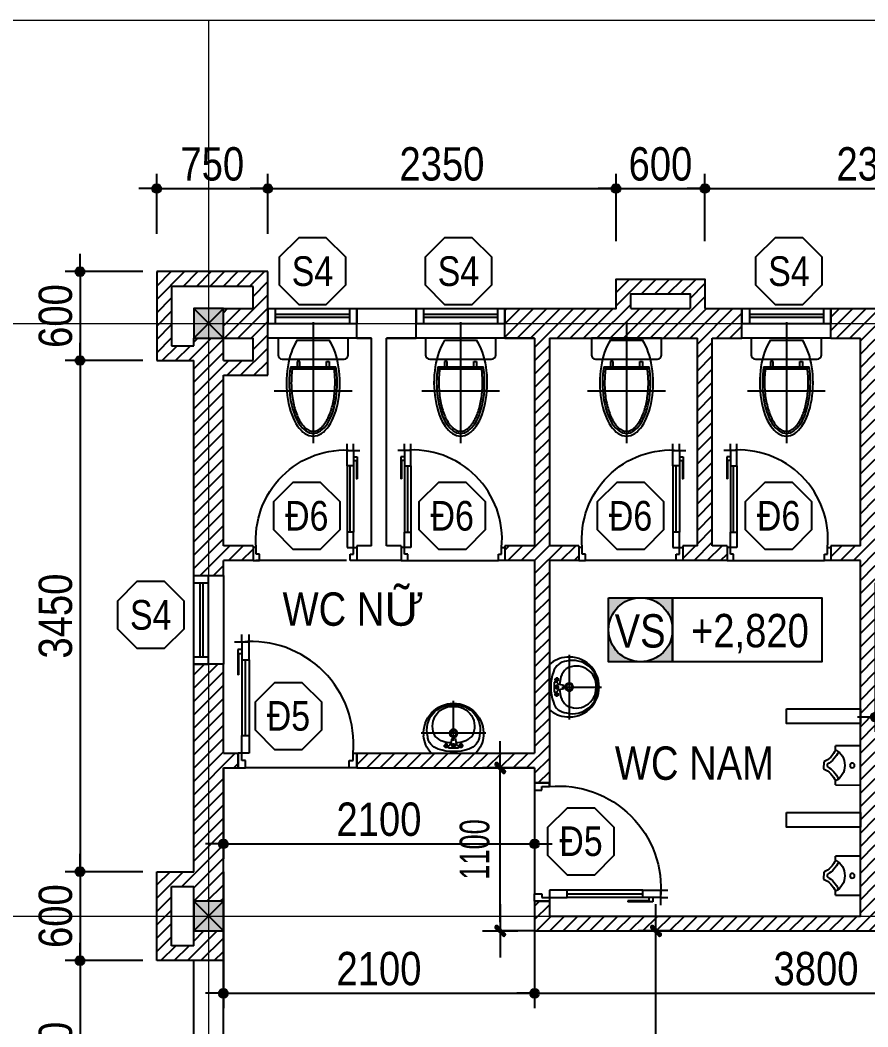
# Model space of a CAD drawing. Header units: millimetres. Extents: x 159 to 40204, y 182 to 23522.
# Drawn here: x 3615 to 9337, y 16727 to 23522 of the extents above; entities that cross this region are included whole.
import ezdxf
from ezdxf.enums import TextEntityAlignment as Align

# ---------------------------------------------------------------- set-up
doc = ezdxf.new("R2010")
doc.units = ezdxf.units.MM
doc.linetypes.add('ACAD_ISO10W100', pattern=[18, 12, -3, 0, -3])
for name, color, linetype in [('009', 251, 'Continuous'), ('DIM', 1, 'Continuous'), ('DOOR', 20, 'Continuous'), ('FURN2', 40, 'Continuous'), ('HACTH', 8, 'Continuous'), ('MEDIUM', 2, 'Continuous'), ('TAGS', 60, 'Continuous'), ('TEXT', 7, 'Continuous'), ('TUONG', 131, 'Continuous'), ('vat dung', 44, 'Continuous'), ('WALL', 4, 'Continuous')]:
    doc.layers.add(name, color=color, linetype=linetype)
for name, color, linetype, lineweight in [('16.VATDUNG', 153, 'Continuous', 9), ('NET-THAY', 2, 'Continuous', 13), ('TRUC', 24, 'Continuous', 0)]:
    doc.layers.add(name, color=color, linetype=linetype, lineweight=lineweight)
doc.styles.add('1', font='', dxfattribs={"height": 250})
doc.styles.add('HEL-CONDENSE', font='')
doc.styles.add('KICHTHUOC', font='', dxfattribs={"width": 0.8})
doc.styles.add('VNI-HELVE-CONDENSEN', font='')
doc.styles.get('1').set_extended_font_data('VNI-Helve-Condense')
doc.styles.get('HEL-CONDENSE').set_extended_font_data('VNI-Helve-Condense')
doc.styles.get('KICHTHUOC').set_extended_font_data('VNI-Helve-Condense')
doc.styles.get('VNI-HELVE-CONDENSEN').set_extended_font_data('VNI-Helve-Condense')
doc.dimstyles.new('1-100', dxfattribs={"dimtxt": 200, "dimasz": 60, "dimexe": 0, "dimexo": 0, "dimgap": 70, "dimtad": 1, "dimtoh": 1, "dimdec": 0, "dimzin": 9, "dimdsep": 46, "dimtxsty": 'KICHTHUOC', "dimblk": 'KTHUOC', "dimcen": 15, "dimdle": 150, "dimclrd": 256, "dimclre": 256, "dimclrt": 7, "dimadec": 0, "dimazin": 0, "dimtfac": 1, "dimtdec": 0, "dimtix": 1, "dimtmove": 2, "dimatfit": 3, "dimfxl": 1, "dimtolj": 1, "dimtzin": 1, "dimarcsym": 0})
doc.dimstyles.new('D100', dxfattribs={"dimtxt": 225, "dimasz": 1.2, "dimexe": 100, "dimexo": 0, "dimgap": 50, "dimtad": 1, "dimdec": 0, "dimzin": 13, "dimdsep": 46, "dimtxsty": 'HEL-CONDENSE', "dimblk": 'D50', "dimcen": 0, "dimclrd": 1, "dimclre": 1, "dimclrt": 7, "dimadec": 0, "dimazin": 0, "dimtfac": 1, "dimtdec": 0, "dimtmove": 0, "dimatfit": 3, "dimldrblk": 'D50', "dimfxl": 1, "dimtolj": 1, "dimtzin": 13, "dimarcsym": 0})

# ---------------------------------------------------------------- blocks, each defined once
blk = doc.blocks.new('A$C24795F3F')
at = {"layer": 'DOOR'}
for p, q in [((25, 850), (25, 900)), ((75, 850), (75, 900)), ((25, 850), (-25, 850)), ((75, 850), (25, 850)), ((25, 850), (25, 730)), ((75, 730), (75, 850)), ((25, 799.1), (-3.3, 799.1)), ((-3.3, 799.1), (-3.3, 629.5)), ((25, 770.9), (2.4, 770.9)), ((2.4, 770.9), (2.4, 629.5)), ((25, 799.1), (25, 770.9)), ((25, 752.9), (25, 220)), ((25, 730), (75, 730)), ((75, 730), (75, 220)), ((2.4, 629.5), (-3.3, 629.5)), ((25, 220), (75, 220)), ((25, 100), (25, 220)), ((75, 220), (75, 100)), ((25, 100), (0, 100)), ((0, 100), (0, 0)), ((75, 100), (25, 100)), ((25, 50), (25, 100)), ((775, 50), (775, 100)), ((775, 100), (800, 100)), ((800, 100), (800, 0)), ((0, 0), (50, 0)), ((50, 50), (25, 50)), ((50, 0), (50, 50)), ((750, 0), (750, 50)), ((750, 50), (775, 50)), ((800, 0), (750, 0))]:
    blk.add_line(p, q, dxfattribs=at)
at = {"layer": 'DOOR', "color": 8}
blk.add_line((50, 220), (50, 730), dxfattribs=at)
blk.add_arc((88.6, 163.6), 689.3, 354.70533, 95.29467, dxfattribs=at)
blk = doc.blocks.new('xibet')
at = {"layer": 'vat dung'}
for p, q in [((0, 107.8), (0, -707.8)), ((236.7, 0), (-236.7, 0)), ((-236.7, 0), (-236.7, -112)), ((236.7, -112), (236.7, 0)), ((-108, -12.1), (108, -12.1)), ((-208.7, -140), (208.7, -140)), ((-153.7, -192.1), (153.7, -192.1)), ((-141.3, -206.5), (-153.7, -192.1)), ((-90, -156.1), (-108, -156.1)), ((-108, -156.1), (-108, -192.1)), ((-90, -192.1), (-90, -156.1)), ((90, -192.1), (90, -156.1)), ((90, -156.1), (108, -156.1)), ((108, -156.1), (108, -192.1)), ((141.3, -206.5), (153.7, -192.1)), ((-141.3, -206.5), (141.3, -206.5)), ((262.5, -357.8), (-262.5, -357.8))]:
    blk.add_line(p, q, dxfattribs=at)
for centre, start, end in [((-208.7, -112), 180, 270), ((208.7, -112), 270, 0)]:
    blk.add_arc(centre, 28, start, end, dxfattribs=at)
for major_axis, ratio, start_param, end_param in [((0, -360), 0.5, 3.785094, 8.781277), ((0, -342), 0.473683, 4.391089, 8.175258)]:
    blk.add_ellipse((0, -300.1), major_axis=major_axis, ratio=ratio, start_param=start_param, end_param=end_param, dxfattribs=at)
blk.add_open_spline([(-141.3, -206.5), (-142, -211.4), (-142.6, -216.4), (-145.2, -239.3), (-146.6, -257.6), (-147.8, -294.4), (-147.7, -313), (-146.1, -349.7), (-144.6, -367.9), (-140.1, -403.5), (-137.2, -420.9), (-130, -454.4), (-125.8, -470.5), (-116.2, -500.9), (-110.8, -515.2), (-100.2, -539.1), (-95.1, -549.1), (-84.4, -567.4), (-78.8, -575.7), (-67.3, -590.6), (-61.3, -597.1), (-50.7, -607), (-46, -610.7), (-36.7, -617), (-32, -619.6), (-22.7, -623.7), (-18.1, -625.2), (-8.9, -627.2), (-4.3, -627.7), (4.8, -627.7), (9.3, -627.2), (18.5, -625.1), (23.1, -623.6), (32.4, -619.4), (37.1, -616.8), (46.5, -610.4), (51.1, -606.6), (60.4, -597.9), (65, -593), (74, -582.1), (78.4, -576.1), (87, -563.1), (91.1, -556), (99.1, -541), (102.9, -533), (111.7, -512.7), (116.4, -500), (125, -473.1), (128.8, -458.9), (135.5, -429.5), (138.3, -414.3), (142.9, -383.1), (144.6, -367.1), (146.9, -334.7), (147.6, -318.4), (147.6, -285.6), (147.1, -269.2), (145, -237.3), (143.4, -221.7), (141.3, -206.5)], degree=3, knots=[4.429174, 4.429174, 4.429174, 4.429174, 4.475363, 4.475363, 4.640536, 4.640536, 4.80571, 4.80571, 4.970884, 4.970884, 5.136057, 5.136057, 5.301231, 5.301231, 5.466404, 5.466404, 5.600725, 5.600725, 5.735045, 5.735045, 5.869365, 5.869365, 5.973209, 5.973209, 6.077053, 6.077053, 6.180898, 6.180898, 6.284742, 6.284742, 6.388586, 6.388586, 6.49243, 6.49243, 6.596275, 6.596275, 6.700119, 6.700119, 6.803963, 6.803963, 6.907807, 6.907807, 7.011652, 7.011652, 7.115496, 7.115496, 7.262062, 7.262062, 7.408627, 7.408627, 7.555193, 7.555193, 7.701759, 7.701759, 7.848324, 7.848324, 7.99489, 7.99489, 8.137175, 8.137175, 8.137175, 8.137175], dxfattribs=at)
blk = doc.blocks.new('A$C20DD2EF5')
at = {"layer": 'vat dung'}
for p, q in [((211.6, 265.4), (-166.4, 265.4)), ((-61.4, 202.4), (-19.4, 202.4)), ((-40.4, 223.4), (-40.4, 181.4)), ((-19.4, 202.4), (-19.4, 223.4)), ((-19.4, 223.4), (64.6, 223.4)), ((1.6, 202.4), (43.6, 202.4)), ((10, 139.4), (1.6, 181.4)), ((22.6, 223.4), (22.6, 181.4)), ((43.6, 181.4), (35.2, 139.4)), ((64.6, 223.4), (64.6, 202.4)), ((106.5, 202.4), (64.6, 202.4)), ((85.6, 223.4), (85.6, 181.4)), ((-250.4, 97.4), (295.6, 97.4)), ((35.2, 139.4), (10, 139.4)), ((22.6, 160.4), (22.6, -175.6))]:
    blk.add_line(p, q, dxfattribs=at)
at = {"layer": 'vat dung', "extrusion": (0, 0, -1)}
for centre, major_axis, start_param, end_param in [((7.9, 103.7), (0.1, 237.8), -1.50917, -0.823122), ((22.6, -144.1), (0, 396.9), -0.329879, 0.329746), ((37.3, 103.7), (-0.1, 237.8), 0.823103, 1.509151), ((-67.7, 108.7), (0, 128.6), -1.484237, -0.303174), ((22.6, -182.7), (-255.7, 255.7), 0.543834, 0.728979), ((-40.4, 202.4), (8.91, 8.91), 0.785398, 7.068583), ((-26, 174.9), (20, 20), -0.552303, 0.552303), ((22.6, 202.4), (-8.91, 8.91), 2.356194490192184, 8.639379797371769), ((22.6, -182.7), (255.7, 255.7), -0.728979, -0.543834), ((74.1, 171.8), (-22.7, 22.7), 5.801665, 6.764705), ((85.6, 202.4), (8.91, 8.91), 0.785398, 7.068583), ((118.6, 113.4), (0.2, 122.4), 0.266585, 1.518076), ((21.2, 97), (0, 251.5), 3.136126, 4.797769), ((8.4, 68.2), (0, 210.6), 3.074642, 4.960285), ((13, 38.2), (0, 167.6), 3.055003, 5.246977), ((0, 0), (127.4, 127.4), 4.682819, 5.134941), ((22.6, 97.4), (23.8, 23.8), 0.785398, 7.068583), ((22.6, 97.4), (-17.8, 17.8), 2.356194490192299, 8.639379797371884), ((36.7, 68.2), (0, 210.6), 1.323748, 3.208662), ((23.9, 97), (0, 251.5), 1.485485, 3.147128), ((32.7, 38.2), (0, 167), 1.033776, 3.172765), ((45.1, 0), (127.4, 127.4), -0.422552, 0.02957)]:
    blk.add_ellipse(centre, major_axis=major_axis, ratio=1, start_param=start_param, end_param=end_param, dxfattribs=at)
blk = doc.blocks.new('FSD')
at = {"layer": 'vat dung'}
for p, q in [((2608519.3, -978698.5), (2608729.3, -978698.5)), ((2608519.3, -978698.5), (2608519.3, -978731.9)), ((2608729.3, -978698.5), (2608729.3, -979028.5)), ((2608419.3, -978892.9), (2608419.3, -978834.1)), ((2608449.3, -978874.1), (2608449.3, -978852.8)), ((2608519.3, -978995), (2608519.3, -979028.5)), ((2608729.3, -979028.5), (2608519.3, -979028.5))]:
    blk.add_line(p, q, dxfattribs=at)
blk.add_circle((2608660, -978863.5), 20, dxfattribs=at)
for centre, radius, start, end in [((2608345.4, -978661.7), 187.5, 293.20118, 337.99756), ((2608345.4, -978661.7), 217.5, 298.52455, 336.27693), ((2608448.1, -978863.5), 149.6, 298.45297, 61.54703), ((2608345.4, -979065.2), 187.5, 22.00244, 66.79882), ((2608345.4, -979065.2), 217.5, 23.72307, 61.47545)]:
    blk.add_arc(centre, radius, start, end, dxfattribs=at)
blk = doc.blocks.new('A$C11573478')
at = {"layer": 'DOOR'}
for p, q in [((-716.3, 109.8), (-716.3, 209.8)), ((-716.3, 209.8), (-116.3, 209.8)), ((-666.3, 109.8), (-666.3, 209.8)), ((-166.3, 109.8), (-166.3, 209.8)), ((-116.3, 109.8), (-116.3, 209.8)), ((-716.3, 109.8), (-116.3, 109.8))]:
    blk.add_line(p, q, dxfattribs=at)
at = {"layer": 'DOOR', "color": 251}
for p, q in [((-166.3, 169.8), (-666.3, 169.8)), ((-166.3, 149.8), (-666.3, 149.8))]:
    blk.add_line(p, q, dxfattribs=at)
blk = doc.blocks.new('A$C4EB403F5')
at = {"layer": 'TAGS', "linetype": 'Continuous', "ltscale": 20}
h = blk.add_hatch(color=256, dxfattribs=at)
h.paths.add_polyline_path([(480, 480), (240, 480, -0.414214), (480, 240)])
h.paths.add_polyline_path([(480, 240, -0.414214), (240, 0), (480, 0)])
h.paths.add_polyline_path([(0, 240), (0, 0), (240, 0, -0.414214)])
h.paths.add_polyline_path([(240, 480), (0, 480), (0, 240, -0.414214)])
at = {"layer": 'TAGS'}
for points in [[(0, 480), (480, 480), (480, 0), (0, 0)], [(480, 480), (1600, 480), (1600, 0), (480, 0)]]:
    blk.add_lwpolyline(points, close=True, dxfattribs=at)
at = {"layer": 'TAGS', "linetype": 'Continuous', "ltscale": 20}
blk.add_circle((240, 240), 240, dxfattribs=at)
at = {"layer": 'TAGS', "style": 'VNI-HELVE-CONDENSEN'}
blk.add_attdef('SN', text='', height=250, dxfattribs=at).set_placement((236.6, 231.5), align=Align.MIDDLE)
blk.add_attdef('±0.000', text='', height=250, dxfattribs=at).set_placement((1060, 233.5), align=Align.MIDDLE_CENTER)
blk = doc.blocks.new('A$C225A2996')
at = {"layer": 'WALL'}
blk.add_hatch(color=4, dxfattribs=at).paths.add_polyline_path([(531.4, 81.6), (731.4, 81.6), (731.4, 281.6), (531.4, 281.6)])
at = {"layer": 'WALL', "color": 4}
for p, q in [((531.4, 281.6), (731.4, 81.6)), ((531.4, 81.6), (731.4, 281.6))]:
    blk.add_line(p, q, dxfattribs=at)
blk.add_lwpolyline([(531.4, 81.6), (731.4, 81.6), (731.4, 281.6), (531.4, 281.6)], close=True, dxfattribs=at)
blk = doc.blocks.new('KH-CUADI')
at = {"layer": 'TAGS'}
blk.add_lwpolyline([(-124.3, 300), (-300, 124.3), (-300, -124.3), (-124.3, -300), (124.3, -300), (300, -124.3), (300, 124.3), (124.3, 300)], close=True, dxfattribs=at)
at = {"layer": 'TAGS', "style": 'VNI-HELVE-CONDENSEN'}
blk.add_attdef('D', text='', height=300, dxfattribs=at).set_placement((0, 0), align=Align.MIDDLE)
blk = doc.blocks.new('D50')
at = {"layer": 'DIM'}
blk.add_hatch(color=256, dxfattribs=at).paths.add_polyline_path([(25, 0, 1), (-25, 0, 1)])
blk.add_line((25, 0), (100, 0), dxfattribs=at)
blk.add_circle((0, 0), 25, dxfattribs=at)
blk = doc.blocks.new('*D356')
at = {"layer": 'DEFPOINTS', "color": 0, "transparency": 16777216}
for p in [(5287.4, 22385), (4537.4, 22079.6), (5287.4, 22079.6)]:
    blk.add_point(p, dxfattribs=at)
at = {"layer": 'DIM', "color": 1, "lineweight": -2, "transparency": 16777216}
for p, q in [((4537.4, 22079.6), (4537.4, 22485)), ((5287.4, 22079.6), (5287.4, 22485)), ((4538.6, 22385), (5286.2, 22385))]:
    blk.add_line(p, q, dxfattribs=at)
at = {"layer": 'DIM', "color": 1, "lineweight": -2, "transparency": 16777216, "xscale": 1.199999999999999, "yscale": 1.199999999999999, "zscale": 1.199999999999999, "rotation": 180}
blk.add_blockref('D50', (4537.4, 22385), dxfattribs=at)
at = {"layer": 'DIM', "color": 1, "lineweight": -2, "transparency": 16777216, "xscale": 1.199999999999999, "yscale": 1.199999999999999, "zscale": 1.199999999999999}
blk.add_blockref('D50', (5287.4, 22385), dxfattribs=at)
at = {"layer": 'DIM', "color": 7, "transparency": 16777216, "insert": (4912.4, 22549.9), "char_height": 225, "attachment_point": 5, "style": 'HEL-CONDENSE'}
blk.add_mtext('\\A1;750', dxfattribs=at)
blk = doc.blocks.new('*D357')
at = {"layer": 'DEFPOINTS', "color": 0, "transparency": 16777216}
for p in [(7637.4, 22385), (5287.4, 22079.6), (7637.4, 22029.6)]:
    blk.add_point(p, dxfattribs=at)
at = {"layer": 'DIM', "color": 1, "lineweight": -2, "transparency": 16777216}
for p, q in [((5287.4, 22079.6), (5287.4, 22485)), ((7637.4, 22029.6), (7637.4, 22485)), ((5288.6, 22385), (7636.2, 22385))]:
    blk.add_line(p, q, dxfattribs=at)
at = {"layer": 'DIM', "color": 1, "lineweight": -2, "transparency": 16777216, "xscale": 1.199999999999999, "yscale": 1.199999999999999, "zscale": 1.199999999999999, "rotation": 180}
blk.add_blockref('D50', (5287.4, 22385), dxfattribs=at)
at = {"layer": 'DIM', "color": 1, "lineweight": -2, "transparency": 16777216, "xscale": 1.199999999999999, "yscale": 1.199999999999999, "zscale": 1.199999999999999}
blk.add_blockref('D50', (7637.4, 22385), dxfattribs=at)
at = {"layer": 'DIM', "color": 7, "transparency": 16777216, "insert": (6462.4, 22549.9), "char_height": 225, "attachment_point": 5, "style": 'HEL-CONDENSE'}
blk.add_mtext('\\A1;2350', dxfattribs=at)
blk = doc.blocks.new('*D358')
at = {"layer": 'DEFPOINTS', "color": 0, "transparency": 16777216}
for p in [(8237.4, 22385), (7637.4, 22029.6), (8237.4, 22029.6)]:
    blk.add_point(p, dxfattribs=at)
at = {"layer": 'DIM', "color": 1, "lineweight": -2, "transparency": 16777216}
for p, q in [((7637.4, 22029.6), (7637.4, 22485)), ((8237.4, 22029.6), (8237.4, 22485)), ((7638.6, 22385), (8236.2, 22385))]:
    blk.add_line(p, q, dxfattribs=at)
at = {"layer": 'DIM', "color": 1, "lineweight": -2, "transparency": 16777216, "xscale": 1.199999999999999, "yscale": 1.199999999999999, "zscale": 1.199999999999999, "rotation": 180}
blk.add_blockref('D50', (7637.4, 22385), dxfattribs=at)
at = {"layer": 'DIM', "color": 1, "lineweight": -2, "transparency": 16777216, "xscale": 1.199999999999999, "yscale": 1.199999999999999, "zscale": 1.199999999999999}
blk.add_blockref('D50', (8237.4, 22385), dxfattribs=at)
at = {"layer": 'DIM', "color": 7, "transparency": 16777216, "insert": (7937.4, 22549.9), "char_height": 225, "attachment_point": 5, "style": 'HEL-CONDENSE'}
blk.add_mtext('\\A1;600', dxfattribs=at)
blk = doc.blocks.new('*D359')
at = {"layer": 'DEFPOINTS', "color": 0, "transparency": 16777216}
for p in [(10587.4, 22385), (8237.4, 22029.6), (10587.4, 22029.6)]:
    blk.add_point(p, dxfattribs=at)
at = {"layer": 'DIM', "color": 1, "lineweight": -2, "transparency": 16777216}
for p, q in [((8237.4, 22029.6), (8237.4, 22485)), ((10587.4, 22029.6), (10587.4, 22485)), ((8238.6, 22385), (10586.2, 22385))]:
    blk.add_line(p, q, dxfattribs=at)
at = {"layer": 'DIM', "color": 1, "lineweight": -2, "transparency": 16777216, "xscale": 1.199999999999999, "yscale": 1.199999999999999, "zscale": 1.199999999999999, "rotation": 180}
blk.add_blockref('D50', (8237.4, 22385), dxfattribs=at)
at = {"layer": 'DIM', "color": 1, "lineweight": -2, "transparency": 16777216, "xscale": 1.199999999999999, "yscale": 1.199999999999999, "zscale": 1.199999999999999}
blk.add_blockref('D50', (10587.4, 22385), dxfattribs=at)
at = {"layer": 'DIM', "color": 7, "transparency": 16777216, "insert": (9412.4, 22549.9), "char_height": 225, "attachment_point": 5, "style": 'HEL-CONDENSE'}
blk.add_mtext('\\A1;2350', dxfattribs=at)
blk = doc.blocks.new('*D286')
at = {"layer": 'DEFPOINTS', "color": 0, "linetype": 'Continuous', "transparency": 16777216}
for p in [(4987.4, 17374.4), (7087.4, 17374.4), (7087.4, 16953.8)]:
    blk.add_point(p, dxfattribs=at)
at = {"layer": 'DIM', "color": 1, "linetype": 'Continuous', "lineweight": -2, "transparency": 16777216}
for p, q in [((4987.4, 17374.4), (4987.4, 16853.8)), ((7087.4, 17374.4), (7087.4, 16853.8)), ((4988.6, 16953.8), (7086.2, 16953.8))]:
    blk.add_line(p, q, dxfattribs=at)
at = {"layer": 'DIM', "color": 1, "linetype": 'Continuous', "lineweight": -2, "transparency": 16777216, "xscale": 1.199999999999999, "yscale": 1.199999999999999, "zscale": 1.199999999999999, "rotation": 180}
blk.add_blockref('D50', (4987.4, 16953.8), dxfattribs=at)
at = {"layer": 'DIM', "color": 1, "linetype": 'Continuous', "lineweight": -2, "transparency": 16777216, "xscale": 1.199999999999999, "yscale": 1.199999999999999, "zscale": 1.199999999999999}
blk.add_blockref('D50', (7087.4, 16953.8), dxfattribs=at)
at = {"layer": 'DIM', "color": 7, "linetype": 'Continuous', "transparency": 16777216, "insert": (6037.4, 17118.7), "char_height": 225, "attachment_point": 5, "style": 'HEL-CONDENSE'}
blk.add_mtext('\\A1;2100', dxfattribs=at)
blk = doc.blocks.new('*D287')
at = {"layer": 'DEFPOINTS', "color": 0, "linetype": 'Continuous', "transparency": 16777216}
for p in [(7087.4, 17374.4), (10887.4, 17374.4), (10887.4, 16953.8)]:
    blk.add_point(p, dxfattribs=at)
at = {"layer": 'DIM', "color": 1, "linetype": 'Continuous', "lineweight": -2, "transparency": 16777216}
for p, q in [((7087.4, 17374.4), (7087.4, 16853.8)), ((10887.4, 17374.4), (10887.4, 16853.8)), ((7088.6, 16953.8), (10886.2, 16953.8))]:
    blk.add_line(p, q, dxfattribs=at)
at = {"layer": 'DIM', "color": 1, "linetype": 'Continuous', "lineweight": -2, "transparency": 16777216, "xscale": 1.199999999999999, "yscale": 1.199999999999999, "zscale": 1.199999999999999, "rotation": 180}
blk.add_blockref('D50', (7087.4, 16953.8), dxfattribs=at)
at = {"layer": 'DIM', "color": 1, "linetype": 'Continuous', "lineweight": -2, "transparency": 16777216, "xscale": 1.199999999999999, "yscale": 1.199999999999999, "zscale": 1.199999999999999}
blk.add_blockref('D50', (10887.4, 16953.8), dxfattribs=at)
at = {"layer": 'DIM', "color": 7, "linetype": 'Continuous', "transparency": 16777216, "insert": (8987.4, 17118.7), "char_height": 225, "attachment_point": 5, "style": 'HEL-CONDENSE'}
blk.add_mtext('\\A1;3800', dxfattribs=at)
blk = doc.blocks.new('*D305')
at = {"layer": 'DEFPOINTS', "color": 0, "transparency": 16777216}
for p in [(4443.2, 21824.4), (4019.7, 21224.4), (4443.2, 21224.4)]:
    blk.add_point(p, dxfattribs=at)
at = {"layer": 'DIM', "color": 1, "lineweight": -2, "transparency": 16777216}
for p, q in [((4443.2, 21824.4), (3919.7, 21824.4)), ((4019.7, 21823.2), (4019.7, 21225.6)), ((4443.2, 21224.4), (3919.7, 21224.4))]:
    blk.add_line(p, q, dxfattribs=at)
at = {"layer": 'DIM', "color": 1, "lineweight": -2, "transparency": 16777216, "xscale": 1.199999999999999, "yscale": 1.199999999999999, "zscale": 1.199999999999999}
for p, rotation in [((4019.7, 21824.4), 90), ((4019.7, 21224.4), 270)]:
    blk.add_blockref('D50', p, dxfattribs=dict(at, rotation=rotation))
at = {"layer": 'DIM', "color": 7, "transparency": 16777216, "insert": (3854.8, 21524.4), "char_height": 225, "attachment_point": 5, "rotation": 90, "style": 'HEL-CONDENSE'}
blk.add_mtext('\\A1;600', dxfattribs=at)
blk = doc.blocks.new('*D306')
at = {"layer": 'DEFPOINTS', "color": 0, "transparency": 16777216}
for p in [(4443.2, 21224.4), (4019.7, 17774.4), (4443.2, 17774.4)]:
    blk.add_point(p, dxfattribs=at)
at = {"layer": 'DIM', "color": 1, "lineweight": -2, "transparency": 16777216}
for p, q in [((4443.2, 21224.4), (3919.7, 21224.4)), ((4019.7, 21223.2), (4019.7, 17775.6)), ((4443.2, 17774.4), (3919.7, 17774.4))]:
    blk.add_line(p, q, dxfattribs=at)
at = {"layer": 'DIM', "color": 1, "lineweight": -2, "transparency": 16777216, "xscale": 1.199999999999999, "yscale": 1.199999999999999, "zscale": 1.199999999999999}
for p, rotation in [((4019.7, 21224.4), 90), ((4019.7, 17774.4), 270)]:
    blk.add_blockref('D50', p, dxfattribs=dict(at, rotation=rotation))
at = {"layer": 'DIM', "color": 7, "transparency": 16777216, "insert": (3854.8, 19499.4), "char_height": 225, "attachment_point": 5, "rotation": 90, "style": 'HEL-CONDENSE'}
blk.add_mtext('\\A1;3450', dxfattribs=at)
blk = doc.blocks.new('*D307')
at = {"layer": 'DEFPOINTS', "color": 0, "transparency": 16777216}
for p in [(4443.2, 17774.4), (4019.7, 17174.4), (4443.2, 17174.4)]:
    blk.add_point(p, dxfattribs=at)
at = {"layer": 'DIM', "color": 1, "lineweight": -2, "transparency": 16777216}
for p, q in [((4443.2, 17774.4), (3919.7, 17774.4)), ((4019.7, 17773.2), (4019.7, 17175.6)), ((4443.2, 17174.4), (3919.7, 17174.4))]:
    blk.add_line(p, q, dxfattribs=at)
at = {"layer": 'DIM', "color": 1, "lineweight": -2, "transparency": 16777216, "xscale": 1.199999999999999, "yscale": 1.199999999999999, "zscale": 1.199999999999999}
for p, rotation in [((4019.7, 17774.4), 90), ((4019.7, 17174.4), 270)]:
    blk.add_blockref('D50', p, dxfattribs=dict(at, rotation=rotation))
at = {"layer": 'DIM', "color": 7, "transparency": 16777216, "insert": (3854.8, 17474.4), "char_height": 225, "attachment_point": 5, "rotation": 90, "style": 'HEL-CONDENSE'}
blk.add_mtext('\\A1;600', dxfattribs=at)
blk = doc.blocks.new('*D308')
at = {"layer": 'DEFPOINTS', "color": 0, "transparency": 16777216}
for p in [(4443.2, 17174.4), (4019.7, 15774.4), (4452.4, 15774.4)]:
    blk.add_point(p, dxfattribs=at)
at = {"layer": 'DIM', "color": 1, "lineweight": -2, "transparency": 16777216}
for p, q in [((4443.2, 17174.4), (3919.7, 17174.4)), ((4019.7, 17173.2), (4019.7, 15775.6)), ((4452.4, 15774.4), (3919.7, 15774.4))]:
    blk.add_line(p, q, dxfattribs=at)
at = {"layer": 'DIM', "color": 1, "lineweight": -2, "transparency": 16777216, "xscale": 1.199999999999999, "yscale": 1.199999999999999, "zscale": 1.199999999999999}
for p, rotation in [((4019.7, 17174.4), 90), ((4019.7, 15774.4), 270)]:
    blk.add_blockref('D50', p, dxfattribs=dict(at, rotation=rotation))
at = {"layer": 'DIM', "color": 7, "transparency": 16777216, "insert": (3854.8, 16474.4), "char_height": 225, "attachment_point": 5, "rotation": 90, "style": 'HEL-CONDENSE'}
blk.add_mtext('\\A1;1400', dxfattribs=at)
blk = doc.blocks.new('*D341')
at = {"layer": 'DEFPOINTS', "color": 0, "transparency": 16777216}
for p in [(4987.4, 18474.4), (7087.4, 18474.4), (7087.4, 17962.1)]:
    blk.add_point(p, dxfattribs=at)
at = {"layer": 'DIM', "color": 1, "lineweight": -2, "transparency": 16777216}
for p, q in [((4987.4, 18474.4), (4987.4, 17862.1)), ((7087.4, 18474.4), (7087.4, 17862.1)), ((4988.6, 17962.1), (7086.2, 17962.1))]:
    blk.add_line(p, q, dxfattribs=at)
at = {"layer": 'DIM', "color": 1, "lineweight": -2, "transparency": 16777216, "xscale": 1.199999999999999, "yscale": 1.199999999999999, "zscale": 1.199999999999999, "rotation": 180}
blk.add_blockref('D50', (4987.4, 17962.1), dxfattribs=at)
at = {"layer": 'DIM', "color": 1, "lineweight": -2, "transparency": 16777216, "xscale": 1.199999999999999, "yscale": 1.199999999999999, "zscale": 1.199999999999999}
blk.add_blockref('D50', (7087.4, 17962.1), dxfattribs=at)
at = {"layer": 'DIM', "color": 7, "transparency": 16777216, "insert": (6037.4, 18127), "char_height": 225, "attachment_point": 5, "style": 'HEL-CONDENSE'}
blk.add_mtext('\\A1;2100', dxfattribs=at)
blk = doc.blocks.new('KTHUOC')
at = {"ltscale": 50}
h = blk.add_hatch(color=256, dxfattribs=at)
edge = h.paths.add_edge_path()
edge.add_line((0.28, 0.53), (-0.53, -0.28))
edge.add_arc((-0.41, -0.41), 0.175, 135, 225)
edge.add_arc((-0.41, -0.41), 0.175, 225, 315)
edge.add_line((-0.28, -0.53), (0.53, 0.28))
edge.add_arc((0.41, 0.41), 0.175, 315, 405)
edge.add_arc((0.41, 0.41), 0.175, 45, 135)
for p, q in [((0, -2), (0, 2)), ((-3, 0), (3, 0))]:
    blk.add_line(p, q)
blk.add_lwpolyline([(0.28, 0.53), (-0.53, -0.28, 0.414214), (-0.53, -0.53), (-0.53, -0.53, 0.414214), (-0.28, -0.53), (0.53, 0.28, 0.414214), (0.53, 0.53), (0.53, 0.53, 0.414214)], format="xyb", close=True)
blk = doc.blocks.new('*D350')
at = {"layer": '009', "lineweight": -2, "transparency": 16777216}
for p, q in [((7816.5, 17374.4), (7907, 17374.4)), ((7907, 15634.4), (7907, 17314.4)), ((7816.5, 15574.4), (7907, 15574.4))]:
    blk.add_line(p, q, dxfattribs=at)
at = {"layer": 'DEFPOINTS', "color": 0, "transparency": 16777216}
for p in [(7816.5, 17374.4), (7907, 17374.4), (7816.5, 15574.4)]:
    blk.add_point(p, dxfattribs=at)
at = {"layer": '009', "lineweight": -2, "transparency": 16777216, "xscale": 60, "yscale": 60, "zscale": 60}
for p, rotation in [((7907, 17374.4), 90), ((7907, 15574.4), 270)]:
    blk.add_blockref('KTHUOC', p, dxfattribs=dict(at, rotation=rotation))
at = {"layer": '009', "color": 7, "transparency": 16777216, "insert": (7734.9, 16474.4), "char_height": 200, "attachment_point": 5, "rotation": 90, "style": 'KICHTHUOC'}
blk.add_mtext('\\A1;1800', dxfattribs=at)
blk = doc.blocks.new('*D351')
at = {"layer": '009', "lineweight": -2, "transparency": 16777216}
for p, q in [((7087.4, 18474.4), (6855.8, 18474.4)), ((6855.8, 17434.4), (6855.8, 18414.4)), ((7087.4, 17374.4), (6855.8, 17374.4))]:
    blk.add_line(p, q, dxfattribs=at)
at = {"layer": 'DEFPOINTS', "color": 0, "transparency": 16777216}
for p in [(6855.8, 18474.4), (7087.4, 18474.4), (7087.4, 17374.4)]:
    blk.add_point(p, dxfattribs=at)
at = {"layer": '009', "lineweight": -2, "transparency": 16777216, "xscale": 60, "yscale": 60, "zscale": 60}
for p, rotation in [((6855.8, 18474.4), 90), ((6855.8, 17374.4), 270)]:
    blk.add_blockref('KTHUOC', p, dxfattribs=dict(at, rotation=rotation))
at = {"layer": '009', "color": 7, "transparency": 16777216, "insert": (6683.6, 17924.4), "char_height": 200, "attachment_point": 5, "rotation": 90, "style": 'KICHTHUOC'}
blk.add_mtext('\\A1;1100', dxfattribs=at)
blk = doc.blocks.new('*D353')
at = {"layer": 'DEFPOINTS', "color": 0, "transparency": 16777216}
for p in [(9387.4, 19723.6), (13787.4, 19284.5), (13787.4, 18817.5)]:
    blk.add_point(p, dxfattribs=at)
at = {"layer": 'DIM', "color": 1, "lineweight": -2, "transparency": 16777216}
for p, q in [((9387.4, 19723.6), (9387.4, 18717.5)), ((13787.4, 19284.5), (13787.4, 18717.5)), ((9388.6, 18817.5), (13786.2, 18817.5))]:
    blk.add_line(p, q, dxfattribs=at)
at = {"layer": 'DIM', "color": 1, "lineweight": -2, "transparency": 16777216, "xscale": 1.199999999999999, "yscale": 1.199999999999999, "zscale": 1.199999999999999, "rotation": 180}
blk.add_blockref('D50', (9387.4, 18817.5), dxfattribs=at)
at = {"layer": 'DIM', "color": 1, "lineweight": -2, "transparency": 16777216, "xscale": 1.199999999999999, "yscale": 1.199999999999999, "zscale": 1.199999999999999}
blk.add_blockref('D50', (13787.4, 18817.5), dxfattribs=at)
at = {"layer": 'DIM', "color": 7, "transparency": 16777216, "insert": (11587.4, 18982.4), "char_height": 225, "attachment_point": 5, "style": 'HEL-CONDENSE'}
blk.add_mtext('\\A1;4400', dxfattribs=at)

msp = doc.modelspace()

# ---------------------------------------------------------------- hatches: boundary and pattern name
at = {"layer": '009'}
h = msp.add_hatch(dxfattribs=at)
h.set_pattern_fill('ANSI31', color=256, scale=20, style=0)
h.set_pattern_definition([(45, (-1294113.77, -362286.196), (-44.9012806, 44.9012806), [])])
h.paths.add_polyline_path([(5287.376, 21824.361), (4537.376, 21824.361), (4537.376, 21224.361), (4787.376, 21224.361), (4787.376, 19774.361), (4987.376, 19774.361), (4987.376, 19874.361), (5187.376, 19874.361), (5187.376, 19961.861), (5187.376, 19974.361), (4987.376, 19974.361), (4987.376, 21124.361), (5287.376, 21124.361), (5287.376, 21474.361)])
h.paths.add_polyline_path([(4637.376, 21724.361), (5187.376, 21724.361), (5187.376, 21574.361), (4987.376, 21574.361), (4987.376, 21374.361), (5187.376, 21374.361), (5187.376, 21224.361), (4987.376, 21224.361), (4987.376, 21374.361), (4787.376, 21374.361), (4787.376, 21349.361), (4787.376, 21324.361), (4637.376, 21324.361)], flags=16)
h.paths.add_polyline_path([(4987.376, 18474.361), (5087.376, 18474.361), (5087.376, 18574.361), (4987.376, 18574.361), (4987.376, 19174.361), (4787.376, 19174.361), (4787.376, 17774.361), (4537.376, 17774.361), (4537.376, 17174.361), (4787.376, 17174.361), (4987.376, 17174.361), (4987.376, 17374.361), (4787.376, 17374.361), (4787.376, 17274.361), (4637.376, 17274.361), (4637.376, 17674.361), (4787.376, 17674.361), (4787.376, 17574.361), (4987.376, 17574.361), (4987.376, 17774.361)])
h.paths.add_polyline_path([(7187.376, 19874.361), (7387.376, 19874.361), (7387.376, 19961.861), (7387.376, 19974.361), (7187.376, 19974.361), (7187.376, 21374.361), (7412.376, 21374.361), (8187.376, 21374.361), (8187.376, 19974.361), (8087.376, 19974.361), (8087.376, 19874.361), (8387.376, 19874.361), (8387.376, 19961.861), (8387.376, 19974.361), (8287.376, 19974.361), (8287.376, 21374.361), (8487.376, 21374.361), (8487.376, 21574.361), (8237.376, 21574.361), (8237.376, 21774.361), (7637.376, 21774.361), (7637.376, 21574.361), (6887.376, 21574.361), (6887.376, 21474.361), (6887.376, 21374.361), (7087.376, 21374.361), (7087.376, 19974.361), (6887.376, 19974.361), (6887.376, 19874.361), (7087.376, 19874.361), (7087.376, 18574.361), (5887.376, 18574.361), (5887.376, 18474.361), (7087.376, 18474.361), (7087.376, 18374.361), (7187.376, 18374.361)])
h.paths.add_polyline_path([(7737.376, 21574.361), (7737.376, 21674.361), (8137.376, 21674.361), (8137.376, 21574.361), (8037.376, 21574.361)], flags=17)
h.paths.add_polyline_path([(10787.376, 21574.361), (10687.376, 21574.361), (10687.376, 21674.361), (11087.376, 21674.361), (11087.376, 21574.361), (10987.376, 21574.361), (10987.376, 21374.361), (11687.376, 21374.361), (11687.376, 21574.361), (11187.376, 21574.361), (11187.376, 21774.361), (10587.376, 21774.361), (10587.376, 21574.361), (9087.376, 21574.361), (9087.376, 21474.361), (9087.376, 21374.361), (9287.376, 21374.361), (9287.376, 19974.361), (9087.376, 19974.361), (9087.376, 19874.361), (9287.376, 19874.361), (9287.376, 17474.361), (7187.376, 17474.361), (7187.376, 17574.361), (7087.376, 17574.361), (7087.376, 17374.361), (9287.376, 17374.361), (10787.376, 17374.361), (10787.376, 17474.361), (9387.376, 17474.361), (9387.376, 21374.361), (10787.376, 21374.361)])
h.paths.add_polyline_path([(12387.376, 17474.361), (10987.376, 17474.361), (10987.376, 17374.361), (12387.376, 17374.361)])
h.paths.add_polyline_path([(13787.376, 21574.361), (13687.376, 21574.361), (13687.376, 21674.361), (14087.376, 21674.361), (14087.376, 21574.361), (13987.376, 21574.361), (13987.376, 21374.361), (14687.376, 21374.361), (14687.376, 21574.361), (14187.376, 21574.361), (14187.376, 21774.361), (13587.376, 21774.361), (13587.376, 21574.361), (13087.376, 21574.361), (13087.376, 21374.361), (13787.376, 21374.361)])

# ---------------------------------------------------------------- linework, layer by layer
at = {"layer": 'DOOR'}
for p, q in [((5837.376, 18474.361), (5137.376, 18474.361)), ((7087.376, 18324.361), (7087.376, 17624.361))]:
    msp.add_line(p, q, dxfattribs=at)
at = {"layer": 'HACTH'}
for p, q in [((5818.626, 19874.361), (5206.126, 19874.361)), ((6231.126, 19874.361), (6843.626, 19874.361)), ((8043.626, 19874.361), (7431.126, 19874.361)), ((8431.126, 19874.361), (9043.626, 19874.361))]:
    msp.add_line(p, q, dxfattribs=at)
at = {"layer": 'MEDIUM'}
for p, q in [((4787.376, 15774.361), (4787.376, 17174.361)), ((4987.376, 15774.361), (4987.376, 17174.361))]:
    msp.add_line(p, q, dxfattribs=at)
at = {"layer": 'NET-THAY', "linetype": 'ByBlock', "lineweight": -2}
for p, q in [((5887.376, 21374.361), (5287.376, 21374.361)), ((6887.376, 21374.361), (6287.376, 21374.361)), ((9087.376, 21374.361), (8487.376, 21374.361)), ((4987.376, 19774.361), (4987.376, 19174.361))]:
    msp.add_line(p, q, dxfattribs=at)
for points in [[(8787.376, 18874.361), (9287.376, 18874.361), (9287.376, 18774.361), (8787.376, 18774.361)], [(8787.376, 18174.361), (9287.376, 18174.361), (9287.376, 18074.361), (8787.376, 18074.361)]]:
    msp.add_lwpolyline(points, close=True, dxfattribs=at)
at = {"layer": 'TRUC', "linetype": 'ACAD_ISO10W100', "ltscale": 0.2}
msp.add_lwpolyline([(2433.392, 23521.617), (40203.704, 23521.617), (40203.704, 2444.588), (2433.392, 2444.588)], close=True, dxfattribs=at)
for points in [[(4887.376, 23521.617), (4887.376, 2444.588)], [(2433.392, 21474.361), (40203.704, 21474.361)], [(2433.392, 17474.361), (40203.704, 17474.361)]]:
    msp.add_lwpolyline(points, dxfattribs=at)
at = {"layer": 'TUONG', "color": 4}
for p, q in [((5287.376, 21824.361), (4537.376, 21824.361)), ((4537.376, 21824.361), (4537.376, 21224.361)), ((5287.376, 21374.361), (5287.376, 21824.361)), ((5187.376, 21724.361), (4637.376, 21724.361)), ((4637.376, 21724.361), (4637.376, 21324.361)), ((5187.376, 21574.361), (5187.376, 21724.361)), ((4987.376, 21574.361), (5187.376, 21574.361)), ((4987.376, 21374.361), (5187.376, 21374.361)), ((4637.376, 21324.361), (4787.376, 21324.361)), ((4537.376, 21224.361), (4787.376, 21224.361)), ((4987.376, 21224.361), (5187.376, 21224.361)), ((4987.376, 21124.361), (5287.376, 21124.361))]:
    msp.add_line(p, q, dxfattribs=at)
at = {"layer": 'TUONG'}
for p, q in [((5287.376, 21374.361), (5287.376, 21574.361)), ((5887.376, 21374.361), (5887.376, 21574.361)), ((6287.376, 21374.361), (6287.376, 21574.361)), ((6887.376, 21374.361), (6887.376, 21574.361)), ((8487.376, 21374.361), (8487.376, 21574.361)), ((9087.376, 21374.361), (9087.376, 21574.361)), ((4987.376, 21224.361), (4987.376, 21474.361)), ((5287.376, 21124.361), (5287.376, 21474.361)), ((4787.376, 21349.361), (4787.376, 21374.361)), ((4787.376, 21324.361), (4787.376, 21349.361)), ((4987.376, 21224.361), (4987.376, 21374.361)), ((4987.376, 21224.361), (4987.376, 21374.361)), ((5187.376, 21224.361), (5187.376, 21374.361)), ((5987.376, 19974.361), (5987.376, 21374.361)), ((5987.376, 19974.361), (5987.376, 21374.361)), ((6087.376, 19974.361), (6087.376, 21374.361)), ((6087.376, 19974.361), (6087.376, 21374.361)), ((8187.376, 19974.361), (8187.376, 21374.361)), ((8187.376, 19974.361), (8187.376, 21374.361)), ((8287.376, 19974.361), (8287.376, 21374.361)), ((8287.376, 19974.361), (8287.376, 21374.361)), ((9287.376, 19974.361), (9287.376, 21374.361)), ((4787.376, 19774.361), (4787.376, 21224.361)), ((4987.376, 19974.361), (4987.376, 21124.361)), ((4987.376, 19974.361), (4987.376, 21124.361)), ((4987.376, 19974.361), (4987.376, 21124.361)), ((5187.376, 19974.361), (4987.376, 19974.361)), ((5187.376, 19974.361), (4987.376, 19974.361)), ((5187.376, 19974.361), (5187.376, 19874.361)), ((5187.376, 19974.361), (5187.376, 19874.361)), ((5987.376, 19974.361), (5887.376, 19974.361)), ((5887.376, 19974.361), (5887.376, 19874.361)), ((5987.376, 19974.361), (5887.376, 19974.361)), ((5887.376, 19974.361), (5887.376, 19874.361)), ((6187.376, 19974.361), (6087.376, 19974.361)), ((6187.376, 19974.361), (6087.376, 19974.361)), ((6187.376, 19974.361), (6187.376, 19874.361)), ((6187.376, 19974.361), (6187.376, 19874.361)), ((7087.376, 19974.361), (6887.376, 19974.361)), ((6887.376, 19974.361), (6887.376, 19874.361)), ((7087.376, 19974.361), (6887.376, 19974.361)), ((6887.376, 19974.361), (6887.376, 19874.361)), ((7387.376, 19974.361), (7387.376, 19874.361)), ((8187.376, 19974.361), (8087.376, 19974.361)), ((8087.376, 19974.361), (8087.376, 19874.361)), ((8187.376, 19974.361), (8087.376, 19974.361)), ((8087.376, 19974.361), (8087.376, 19874.361)), ((8387.376, 19974.361), (8287.376, 19974.361)), ((8387.376, 19974.361), (8287.376, 19974.361)), ((8387.376, 19974.361), (8387.376, 19874.361)), ((8387.376, 19974.361), (8387.376, 19874.361)), ((9287.376, 19974.361), (9087.376, 19974.361)), ((9087.376, 19974.361), (9087.376, 19874.361)), ((9287.376, 19974.361), (9087.376, 19974.361)), ((9087.376, 19974.361), (9087.376, 19874.361)), ((4987.376, 19774.361), (4987.376, 19874.361)), ((4987.376, 19774.361), (4987.376, 19874.361)), ((5187.376, 19874.361), (4987.376, 19874.361)), ((5187.376, 19874.361), (4987.376, 19874.361)), ((6187.376, 19874.361), (5887.376, 19874.361)), ((6187.376, 19874.361), (5887.376, 19874.361)), ((7087.376, 19874.361), (6887.376, 19874.361)), ((7087.376, 19874.361), (6887.376, 19874.361)), ((8387.376, 19874.361), (8087.376, 19874.361)), ((8387.376, 19874.361), (8087.376, 19874.361)), ((9287.376, 19874.361), (9087.376, 19874.361)), ((9287.376, 19874.361), (9087.376, 19874.361)), ((9287.376, 17474.361), (9287.376, 19874.361)), ((4787.376, 19774.361), (4987.376, 19774.361)), ((4987.376, 19174.361), (4787.376, 19174.361)), ((4987.376, 18574.361), (4987.376, 19174.361)), ((4987.376, 18574.361), (4987.376, 19174.361)), ((4987.376, 18574.361), (5087.376, 18574.361)), ((5887.376, 18574.361), (7087.376, 18574.361)), ((4987.376, 17349.361), (4987.376, 18474.361)), ((4987.376, 17549.361), (4987.376, 18474.361)), ((4987.376, 18474.361), (5087.376, 18474.361)), ((5887.376, 18474.361), (7087.376, 18474.361)), ((4537.376, 17174.361), (4537.376, 17774.361)), ((4537.376, 17774.361), (4787.376, 17774.361)), ((4987.376, 17774.361), (4987.376, 17174.361)), ((4637.376, 17274.361), (4637.376, 17674.361)), ((4637.376, 17674.361), (4787.376, 17674.361)), ((4787.376, 17274.361), (4637.376, 17274.361)), ((4787.376, 17174.361), (4537.376, 17174.361))]:
    msp.add_line(p, q, dxfattribs=at)
for points in [[(6887.376, 21574.361), (7637.376, 21574.361), (7637.376, 21774.361), (8237.376, 21774.361), (8237.376, 21574.361)], [(7737.376, 21574.361), (7737.376, 21674.361), (8137.376, 21674.361), (8137.376, 21574.361)], [(5887.376, 21574.361), (6287.376, 21574.361)], [(7412.376, 21574.361), (7637.376, 21574.361)], [(7737.376, 21574.361), (8137.376, 21574.361)], [(8037.376, 21574.361), (8137.376, 21574.361)], [(8237.376, 21574.361), (8487.376, 21574.361)], [(9087.376, 21574.361), (10587.376, 21574.361)], [(5887.376, 21374.361), (5987.376, 21374.361)], [(5887.376, 21374.361), (5987.376, 21374.361)], [(5987.376, 21374.361), (5887.376, 21374.361)], [(6087.376, 21374.361), (6287.376, 21374.361)], [(6087.376, 21374.361), (6287.376, 21374.361)], [(6287.376, 21374.361), (6087.376, 21374.361)], [(6887.376, 21374.361), (7087.376, 21374.361)], [(6887.376, 21374.361), (7087.376, 21374.361)], [(7087.376, 21374.361), (6887.376, 21374.361)], [(7087.376, 21374.361), (7087.376, 19974.361)], [(7187.376, 21374.361), (7412.376, 21374.361)], [(7187.376, 21374.361), (7187.376, 19974.361)], [(7412.376, 21374.361), (8187.376, 21374.361)], [(8287.376, 21374.361), (8487.376, 21374.361)], [(9087.376, 21374.361), (9287.376, 21374.361)], [(7387.376, 19974.361), (7187.376, 19974.361)], [(4987.376, 19774.361), (4987.376, 19874.361)], [(7087.376, 19874.361), (7087.376, 18574.361)], [(7187.376, 19874.361), (7187.376, 18349.361)], [(7387.376, 19874.361), (7187.376, 19874.361)], [(4787.376, 17774.361), (4787.376, 19174.361)], [(4987.376, 18574.361), (4987.376, 19174.361)], [(5087.376, 18474.361), (5087.376, 18574.361)], [(5887.376, 18474.361), (5887.376, 18574.361)], [(4987.376, 17174.361), (4987.376, 18474.361)], [(7087.376, 18474.361), (7087.376, 18349.361)], [(7087.376, 18374.361), (7187.376, 18374.361)], [(4787.376, 17274.361), (4787.376, 17674.361)], [(7087.376, 17574.361), (7087.376, 17374.361), (9287.376, 17374.361)], [(7087.376, 17574.361), (7187.376, 17574.361)], [(7087.376, 17574.361), (7187.376, 17574.361)], [(7187.376, 17574.361), (7187.376, 17474.361), (9287.376, 17474.361)], [(9287.376, 17374.361), (12387.376, 17374.361)], [(4787.376, 17174.361), (4787.376, 17174.361)], [(4987.376, 17174.361), (4787.376, 17174.361)]]:
    msp.add_lwpolyline(points, dxfattribs=at)

# ---------------------------------------------------------------- block references
at = {"layer": '16.VATDUNG', "xscale": -0.8000000000442693, "yscale": 0.7999999998137355, "zscale": 0.8, "rotation": 179.8537794983833}
for p in [(-2079688.088, -759270.898), (-2079688.088, -760015.416)]:
    msp.add_blockref('FSD', p, dxfattribs=at)
at = {"layer": 'DOOR', "lineweight": -2, "xscale": -1}
for p, rotation in [((6003.682, 21684.119), 180), ((7003.682, 21684.119), 180), ((9203.682, 21684.119), 180), ((4677.618, 19890.666), 270)]:
    msp.add_blockref('A$C11573478', p, dxfattribs=dict(at, rotation=rotation))
at = {"layer": 'DOOR', "yscale": 0.875, "zscale": 0.8749999999984087}
for p, xscale in [((5887.376, 19874.361), -0.875), ((6187.376, 19874.361), 0.875), ((8087.376, 19874.361), -0.875), ((8387.376, 19874.361), 0.875)]:
    msp.add_blockref('A$C24795F3F', p, dxfattribs=dict(at, xscale=xscale))
at = {"layer": 'DOOR'}
msp.add_blockref('A$C24795F3F', (5087.376, 18474.361), dxfattribs=at)
at = {"layer": 'DOOR', "xscale": -1, "rotation": 270}
msp.add_blockref('A$C24795F3F', (7087.376, 17574.361), dxfattribs=at)
at = {"layer": 'FURN2', "lineweight": -2}
for p in [(5593.442, 21374.361), (6588.827, 21374.36), (7708.109, 21374.36), (8787.376, 21374.36)]:
    msp.add_blockref('xibet', p, dxfattribs=at)
at = {"layer": 'HACTH', "yscale": 0.8000000000465661, "zscale": 0.8}
for p, xscale, rotation in [((7399.712, 19038.651), -0.8000000000465661, 90), ((6558.789, 18786.697), 0.8000000000465661, 180)]:
    msp.add_blockref('A$C20DD2EF5', p, dxfattribs=dict(at, xscale=xscale, rotation=rotation))
at = {"layer": 'TAGS', "linetype": 'Continuous'}
ref = msp.add_blockref('KH-CUADI', (5588.655, 21827.637), dxfattribs=dict(at, xscale=0.75, yscale=0.75, zscale=0.75, rotation=180))
ref.add_attrib('D', 'S4', dxfattribs={"color": 7, "height": 200, "style": 'VNI-HELVE-CONDENSEN'}).set_placement((5588.655, 21827.637), align=Align.MIDDLE)
ref = msp.add_blockref('KH-CUADI', (6573.891, 21827.637), dxfattribs=dict(at, xscale=0.75, yscale=0.75, zscale=0.75, rotation=180))
ref.add_attrib('D', 'S4', dxfattribs={"color": 7, "height": 200, "style": 'VNI-HELVE-CONDENSEN'}).set_placement((6573.891, 21827.637), align=Align.MIDDLE)
ref = msp.add_blockref('KH-CUADI', (8804.673, 21827.637), dxfattribs=dict(at, xscale=0.75, yscale=0.75, zscale=0.75, rotation=180))
ref.add_attrib('D', 'S4', dxfattribs={"color": 7, "height": 200, "style": 'VNI-HELVE-CONDENSEN'}).set_placement((8804.673, 21827.637), align=Align.MIDDLE)
ref = msp.add_blockref('KH-CUADI', (5549.979, 20176.646), dxfattribs=dict(at, xscale=0.75, yscale=0.75, zscale=0.75, rotation=180))
ref.add_attrib('D', 'Ñ6', dxfattribs={"color": 7, "height": 200, "style": 'VNI-HELVE-CONDENSEN'}).set_placement((5549.979, 20176.646), align=Align.MIDDLE)
ref = msp.add_blockref('KH-CUADI', (6531.733, 20176.646), dxfattribs=dict(at, xscale=0.75, yscale=0.75, zscale=0.75, rotation=180))
ref.add_attrib('D', 'Ñ6', dxfattribs={"color": 7, "height": 200, "style": 'VNI-HELVE-CONDENSEN'}).set_placement((6531.733, 20176.646), align=Align.MIDDLE)
ref = msp.add_blockref('KH-CUADI', (7735.556, 20176.646), dxfattribs=dict(at, xscale=0.75, yscale=0.75, zscale=0.75, rotation=180))
ref.add_attrib('D', 'Ñ6', dxfattribs={"color": 7, "height": 200, "style": 'VNI-HELVE-CONDENSEN'}).set_placement((7735.556, 20176.646), align=Align.MIDDLE)
ref = msp.add_blockref('KH-CUADI', (8734.942, 20176.646), dxfattribs=dict(at, xscale=0.75, yscale=0.75, zscale=0.75, rotation=180))
ref.add_attrib('D', 'Ñ6', dxfattribs={"color": 7, "height": 200, "style": 'VNI-HELVE-CONDENSEN'}).set_placement((8734.942, 20176.646), align=Align.MIDDLE)
ref = msp.add_blockref('KH-CUADI', (4496.688, 19507.608), dxfattribs=dict(at, xscale=0.75, yscale=0.75, zscale=0.75, rotation=180))
ref.add_attrib('D', 'S4', dxfattribs={"color": 7, "height": 200, "style": 'VNI-HELVE-CONDENSEN'}).set_placement((4496.688, 19507.608), align=Align.MIDDLE)
at = {"layer": 'TAGS', "linetype": 'Continuous', "ltscale": 20, "xscale": 0.8999999999068677, "yscale": 0.9000000000232831, "zscale": 0.9}
msp.add_blockref('A$C4EB403F5', (7587.221, 19191.116), dxfattribs=at).add_auto_attribs({'±0.000': '+2,820', 'SN': 'VS'})
at = {"layer": 'TAGS', "linetype": 'Continuous'}
ref = msp.add_blockref('KH-CUADI', (5426.073, 18824.866), dxfattribs=dict(at, xscale=0.75, yscale=0.75, zscale=0.75, rotation=180))
ref.add_attrib('D', 'Ñ5', dxfattribs={"color": 7, "height": 200, "style": 'VNI-HELVE-CONDENSEN'}).set_placement((5426.073, 18824.866), align=Align.MIDDLE)
ref = msp.add_blockref('KH-CUADI', (7400.954, 17978.791), dxfattribs=dict(at, xscale=0.75, yscale=0.75, zscale=0.75, rotation=180))
ref.add_attrib('D', 'Ñ5', dxfattribs={"color": 7, "height": 200, "style": 'VNI-HELVE-CONDENSEN'}).set_placement((7400.954, 17978.791), align=Align.MIDDLE)
at = {"layer": 'TUONG', "color": 4}
for p in [(4255.986, 21292.728), (4255.986, 17292.728)]:
    msp.add_blockref('A$C225A2996', p, dxfattribs=at)

# ---------------------------------------------------------------- texts
at = {"layer": 'TEXT', "char_height": 225, "attachment_point": 2, "style": '1'}
for s, insert in [('WC N{\\fArial|b0|i0|c0|p34;Ữ} ', (5864.623, 19659.229)), ('WC NAM', (8166.668, 18619.366))]:
    msp.add_mtext(s, dxfattribs=dict(at, insert=insert))

# ---------------------------------------------------------------- dimensions: what is measured, and where the dimension line sits
at = {"layer": '009'}
for base, p1, p2, picture, middle in [((6855.776, 18474.361), (7087.376, 17374.361), (7087.376, 18474.361), '*D351', (6683.643, 17924.361)), ((7907.028, 17374.361), (7816.515, 15574.361), (7816.515, 17374.361), '*D350', (7734.895, 16474.361))]:
    dim = msp.add_linear_dim(base=base, p1=p1, p2=p2, angle=90, dimstyle='1-100', dxfattribs=at)
    dim.commit()
    dim.dimension.update_dxf_attribs({"geometry": picture, "text_midpoint": middle})
at = {"layer": 'DIM'}
dim = msp.add_linear_dim(base=(5287.376, 22384.969), p1=(4537.376, 22079.613), p2=(5287.376, 22079.613), dimstyle='D100', dxfattribs=at)
dim.commit()
dim.dimension.update_dxf_attribs({"geometry": '*D356', "text_midpoint": (4912.376, 22549.869)})
for base, p1, p2, picture, middle in [((7637.376, 22384.969), (5287.376, 22079.613), (7637.376, 22029.613), '*D357', (6462.376, 22549.869)), ((8237.376, 22384.969), (7637.376, 22029.613), (8237.376, 22029.613), '*D358', (7937.376, 22549.869)), ((10587.376, 22384.969), (8237.376, 22029.613), (10587.376, 22029.613), '*D359', (9412.376, 22549.869)), ((13787.376, 18817.458), (9387.376, 19723.595), (13787.376, 19284.53), '*D353', (11587.376, 18982.358)), ((7087.376, 17962.081), (4987.376, 18474.361), (7087.376, 18474.361), '*D341', (6037.376, 18126.981))]:
    dim = msp.add_linear_dim(base=base, p1=p1, p2=p2, dimstyle='D100', override={"dimtmove": 1}, dxfattribs=at)
    dim.commit()
    dim.dimension.update_dxf_attribs({"geometry": picture, "text_midpoint": middle})
dim = msp.add_linear_dim(base=(4019.679, 21224.361), p1=(4443.239, 21824.361), p2=(4443.239, 21224.361), angle=90, dimstyle='D100', dxfattribs=at)
dim.commit()
dim.dimension.update_dxf_attribs({"geometry": '*D305', "text_midpoint": (3854.779, 21524.361)})
for base, p1, p2, picture, middle in [((4019.679, 17774.361), (4443.239, 21224.361), (4443.239, 17774.361), '*D306', (3854.779, 19499.361)), ((4019.679, 17174.361), (4443.239, 17774.361), (4443.239, 17174.361), '*D307', (3854.779, 17474.361)), ((4019.679, 15774.361), (4443.239, 17174.361), (4452.398, 15774.361), '*D308', (3854.779, 16474.361))]:
    dim = msp.add_linear_dim(base=base, p1=p1, p2=p2, angle=90, dimstyle='D100', override={"dimtmove": 1}, dxfattribs=at)
    dim.commit()
    dim.dimension.update_dxf_attribs({"geometry": picture, "text_midpoint": middle})
at = {"layer": 'DIM', "linetype": 'Continuous'}
dim = msp.add_linear_dim(base=(7087.376, 16953.831), p1=(4987.376, 17374.361), p2=(7087.376, 17374.361), dimstyle='D100', dxfattribs=at)
dim.commit()
dim.dimension.update_dxf_attribs({"geometry": '*D286', "text_midpoint": (6037.376, 17118.731)})
dim = msp.add_linear_dim(base=(10887.376, 16953.831), p1=(7087.376, 17374.361), p2=(10887.376, 17374.361), dimstyle='D100', override={"dimtmove": 1}, dxfattribs=at)
dim.commit()
dim.dimension.update_dxf_attribs({"geometry": '*D287', "text_midpoint": (8987.376, 17118.731)})

doc.saveas('drawing.dxf')
